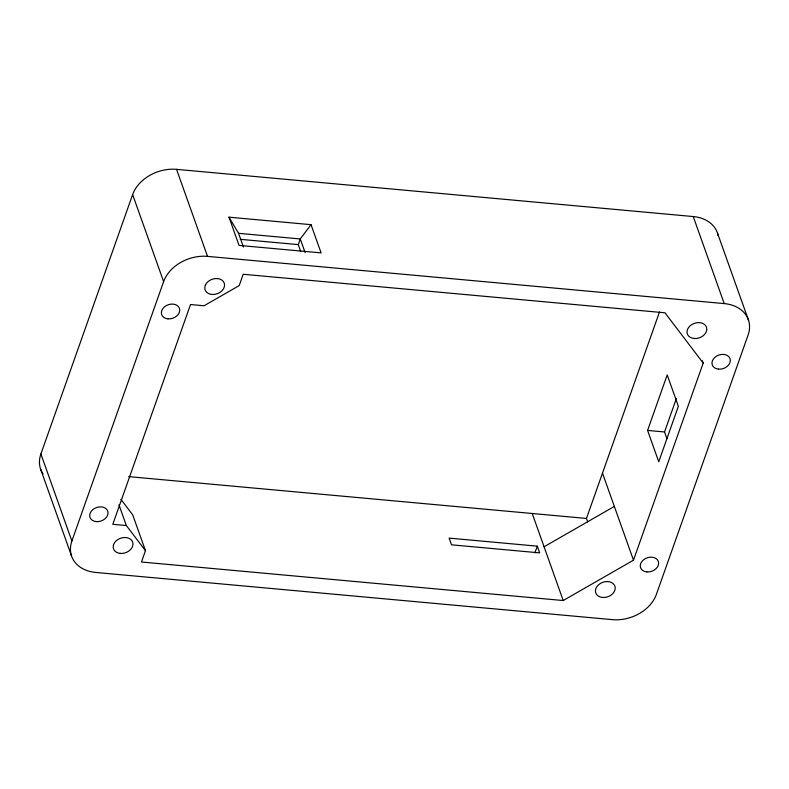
<?xml version="1.0" encoding="UTF-8"?>
<svg xmlns="http://www.w3.org/2000/svg" width="789" height="789" viewBox="0 0 789 789"><rect width="100%" height="100%" fill="white"/><g stroke="black" fill="none" stroke-linecap="round" stroke-linejoin="round"><path stroke-width="1.18" d="M43.03 473.942A36.245 27.349 -19.6 0 1 40.89 453.991L132.631 194.567A36.245 27.349 -19.6 0 1 176.549 169.349L693.235 216.551A36.245 27.349 -19.6 0 1 718.177 235.714M693.235 216.551L724.223 303.587A36.245 27.349 -19.6 0 1 748.11 335.009L656.369 594.433A36.245 27.349 -19.6 0 1 612.451 619.651L95.765 572.449A36.245 27.349 -19.6 0 1 71.878 541.027L163.619 281.614L132.631 194.567M120.944 499.368L132.7 514.842L145.462 550.673L141.458 562.005L563.218 600.537L633.488 560.18L703.196 363.068L702.378 360.78M300.688 251.444L298.262 244.62L300.264 238.959L311.044 224.668L228.997 217.172L239.047 245.399L321.093 252.894L311.044 224.668M534.932 552.833L537.289 546.166L449.148 538.108L451.535 544.824L539.686 552.882L537.289 546.166M587.697 521.894L586.464 518.452L659.486 311.971M647.582 430.419L667.208 374.913L678.372 406.266L658.746 461.772L647.582 430.419L664.535 431.968L666.922 438.684M664.535 431.968L676.39 398.435M544.075 546.777L614.345 506.42M228.997 217.172L238.564 233.317L300.264 238.959L305.126 252.598M240.191 239.314L298.262 244.62M163.619 281.614A36.245 27.349 -19.6 0 1 207.537 256.386L724.223 303.587M128.656 476.625L586.464 518.452M145.462 550.673L126.358 525.543L112.797 524.3L190.514 304.534L204.075 305.767L239.205 285.588L243.219 274.266L664.969 312.799L703.196 363.068M717.586 233.396L748.583 320.433M602.49 473.144L633.488 560.18M532.22 513.501L563.218 600.537M238.564 233.317L243.446 247.046M176.549 169.349L207.537 256.386M118.942 504.733L126.358 525.543M40.89 453.991L71.878 541.027M40.417 468.567L71.414 555.604M205.347 285.194L204.805 287.275A10.149 7.653 -19.6 0 0 213 294.484A10.149 7.653 -19.6 0 0 224.244 287.137A10.149 7.653 -19.6 0 0 218.011 278.635L215.476 278.566A10.149 7.653 -19.6 0 0 205.347 285.194M96.238 521.618A9.419 7.111 -19.6 0 0 107.787 511.272A9.419 7.111 -19.6 0 0 92.52 509.881A9.419 7.111 -19.6 0 0 96.238 521.618M167.949 318.845A9.419 7.111 -19.6 0 0 179.498 308.499A9.419 7.111 -19.6 0 0 164.23 307.099A9.419 7.111 -19.6 0 0 167.949 318.845M718.542 369.144A9.419 7.111 -19.6 0 0 730.081 358.798A9.419 7.111 -19.6 0 0 714.814 357.397A9.419 7.111 -19.6 0 0 718.542 369.144M646.832 571.926A9.419 7.111 -19.6 0 0 658.371 561.571A9.419 7.111 -19.6 0 0 643.104 560.18A9.419 7.111 -19.6 0 0 646.832 571.926M602.52 597.46A10.149 7.653 -19.6 0 0 614.947 586.316A10.149 7.653 -19.6 0 0 598.506 584.817A10.149 7.653 -19.6 0 0 602.52 597.46M694.103 338.491A10.149 7.653 -19.6 0 0 706.53 327.346A10.149 7.653 -19.6 0 0 690.089 325.847A10.149 7.653 -19.6 0 0 694.103 338.491M120.283 553.405A10.149 7.653 -19.6 0 0 132.71 542.26A10.149 7.653 -19.6 0 0 116.269 540.761A10.149 7.653 -19.6 0 0 120.283 553.405"/></g></svg>
